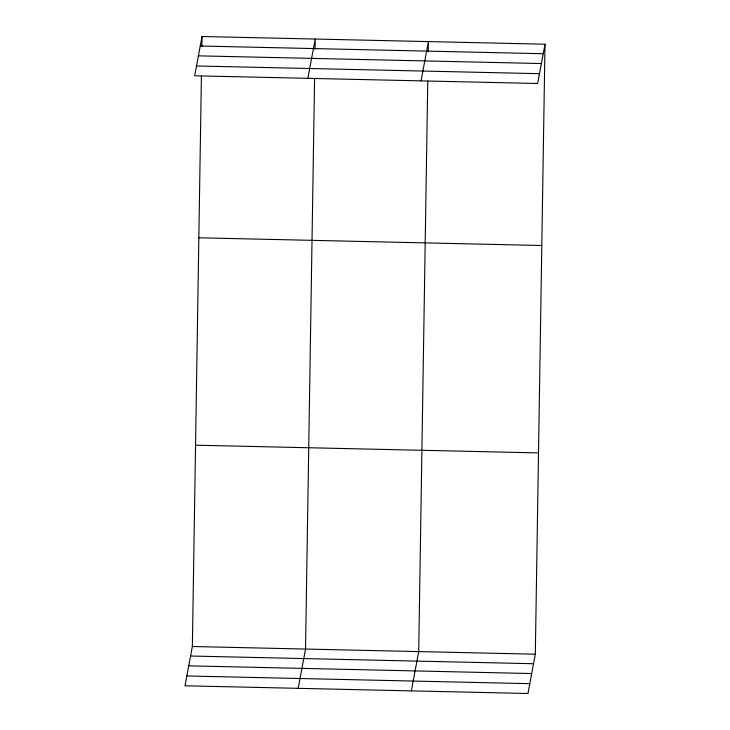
<?xml version="1.0" encoding="UTF-8"?>
<svg xmlns="http://www.w3.org/2000/svg" width="730" height="730" viewBox="0 0 730 730"><rect width="100%" height="100%" fill="white"/><g stroke="black" fill="none" stroke-linecap="round" stroke-linejoin="round"><path stroke-width="1.09" d="M545 44.211L537.645 83.494L194.682 75.792L202.037 36.5L545 44.211L535.318 654.208L527.963 693.5L185 685.789L192.355 646.506L201.407 76.084M201.872 46.674L202.037 36.5M314.584 78.621L305.532 649.043L298.178 688.335M315.05 49.22L315.214 39.046L307.859 78.338M427.762 81.167L418.71 651.589L411.355 690.881M428.227 51.766L428.391 41.583L421.037 80.875M200.257 46.017L543.211 53.728M198.414 55.845L541.377 63.547M196.525 65.965L539.479 73.675M198.843 237.798L541.797 245.508M195.549 445.2L538.512 452.91M192.355 646.506L535.318 654.208M190.576 656.024L533.539 663.725M188.742 665.842L531.695 673.553M186.843 675.971L529.798 683.672"/></g></svg>
